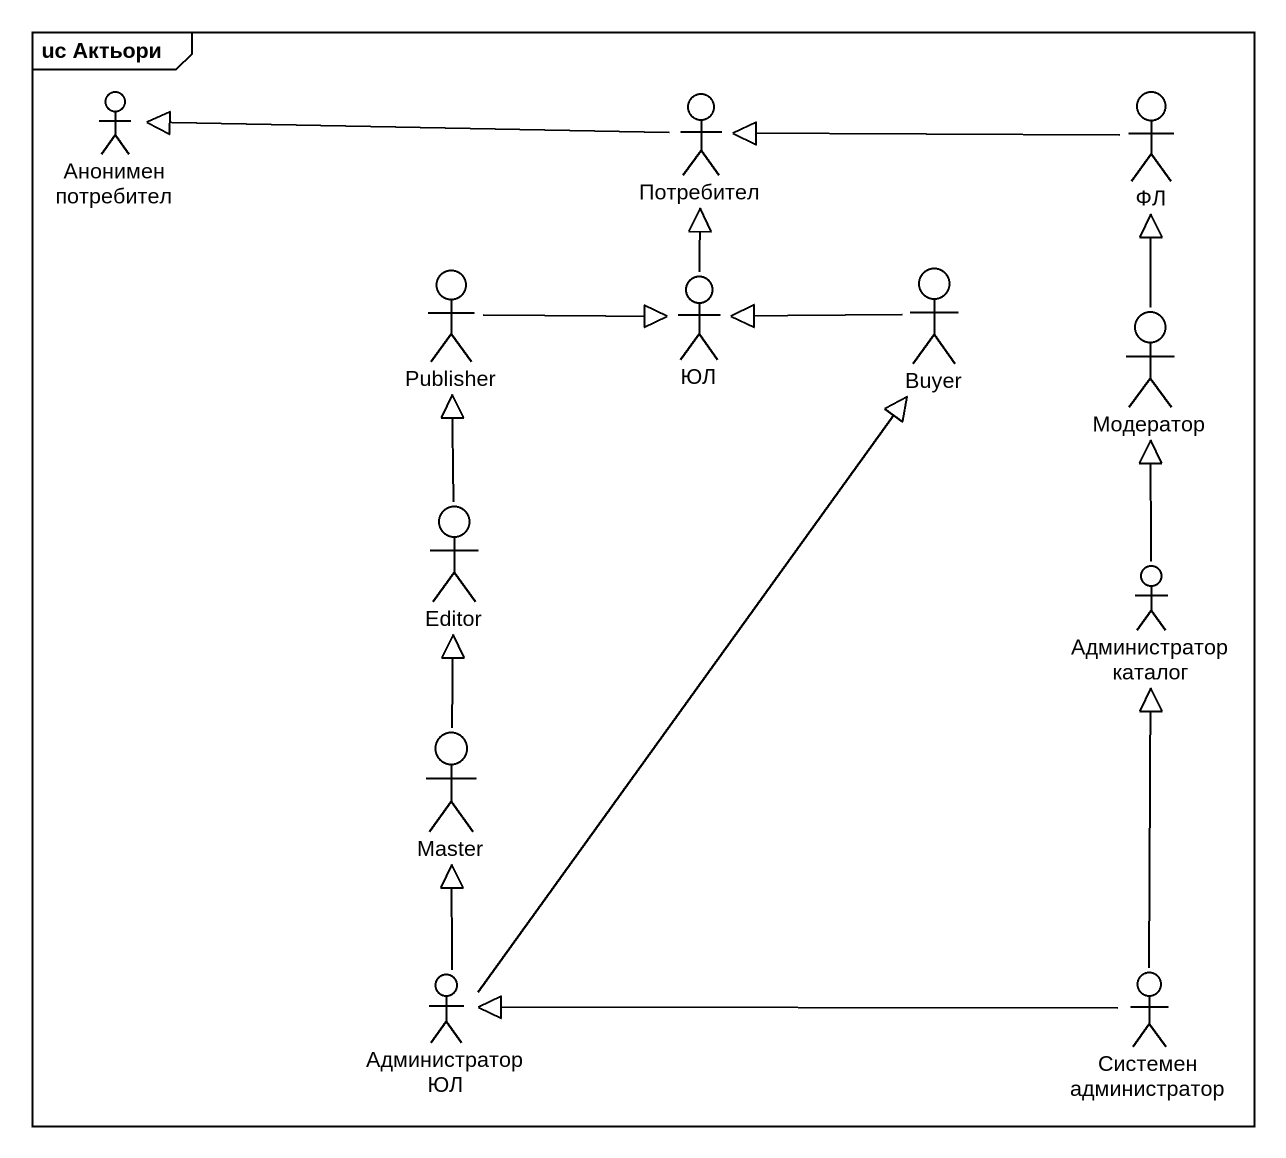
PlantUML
@startuml
mainframe uc Актьори
actor "Анонимен потребител" as Анонимен_потребител
actor Потребител
actor ФЛ
actor Publisher
actor ЮЛ
actor Buyer
actor Модератор
actor Editor
actor "Администратор каталог" as Администратор_каталог
actor Master
actor "Администратор ЮЛ" as Администратор_ЮЛ
actor "Системен администратор" as Системен_администратор
Потребител -left-|> Анонимен_потребител
ФЛ -left-|> Потребител
Publisher -right-|> ЮЛ
ЮЛ -up-|> Потребител
Buyer -left-|> ЮЛ
Модератор -up-|> ФЛ
Editor -up-|> Publisher
Администратор_каталог -up-|> Модератор
Master -up-|> Editor
Администратор_ЮЛ -up-|> Buyer
Администратор_ЮЛ -up-|> Master
Системен_администратор -up-|> Администратор_каталог
Системен_администратор -left-|> Администратор_ЮЛ
@enduml
